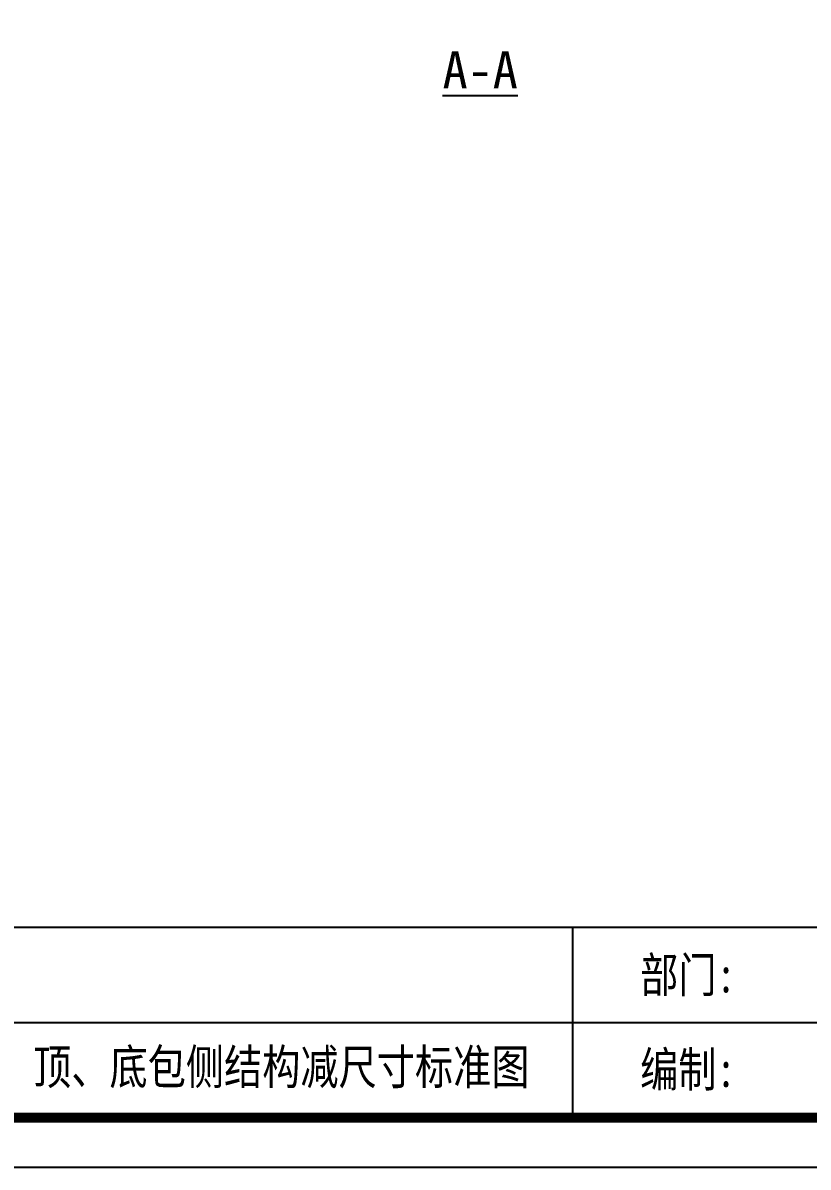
# Model space of a CAD drawing. Header units: millimetres. Extents: x 0 to 1097966, y -63096 to 223085.
# Drawn here: x 338761.1 to 338868.2, y -53928.6 to -53772.5 of the extents above; entities that cross this region are included whole.
import ezdxf

# ---------------------------------------------------------------- set-up
doc = ezdxf.new("R2010")
doc.units = ezdxf.units.MM
doc.layers.add('DZ-文字说明', color=1, linetype='Continuous')
doc.styles.add('DZ-宋体2.5', font='', dxfattribs={"width": 0.8, "height": 2.5})
doc.styles.add('宋体', font='')
doc.styles.get('DZ-宋体2.5').set_extended_font_data('SimSun')
doc.styles.get('宋体').set_extended_font_data('SimSun')

msp = doc.modelspace()

# ---------------------------------------------------------------- linework, layer by layer
msp.add_lwpolyline([(338552.218, -53928.615), (339119.218, -53928.615), (339119.218, -53527.665), (338552.218, -53527.665)], close=True)
at = {"const_width": 1.35}
msp.add_lwpolyline([(338558.968, -53921.865), (339112.468, -53921.865), (339112.468, -53534.415), (338558.968, -53534.415)], close=True, dxfattribs=at)
at = {"layer": 'DZ-文字说明', "color": 7}
for p, q in [((338836.083, -53921.865), (338836.083, -53895.888)), ((338648.299, -53908.877), (339112.468, -53908.877))]:
    msp.add_line(p, q, dxfattribs=at)
msp.add_lwpolyline([(338558.968, -53895.888), (339112.468, -53895.888), (339112.468, -53921.865), (338558.968, -53921.865)], close=True, dxfattribs=at)

# ---------------------------------------------------------------- texts
at = {"style": 'DZ-宋体2.5', "width": 0.8}
for s, p in [('部门:', (338845.26, -53904.782)), ('编制:', (338845.26, -53917.679))]:
    msp.add_text(s, height=4.7732, dxfattribs=at).set_placement(p)
at = {"color": 4, "insert": (338818.31, -53778.919), "char_height": 5.03079, "width": 6.26648, "attachment_point": 4, "style": '宋体'}
msp.add_mtext('{\\L\\C256;A-A}', dxfattribs=at)
at = {"color": 2, "style": 'DZ-宋体2.5', "width": 0.8}
msp.add_attdef('顶、底包侧结构减尺寸标准图', (338762.463, -53917.326), '', height=4.773, dxfattribs=at)

doc.saveas('drawing.dxf')
